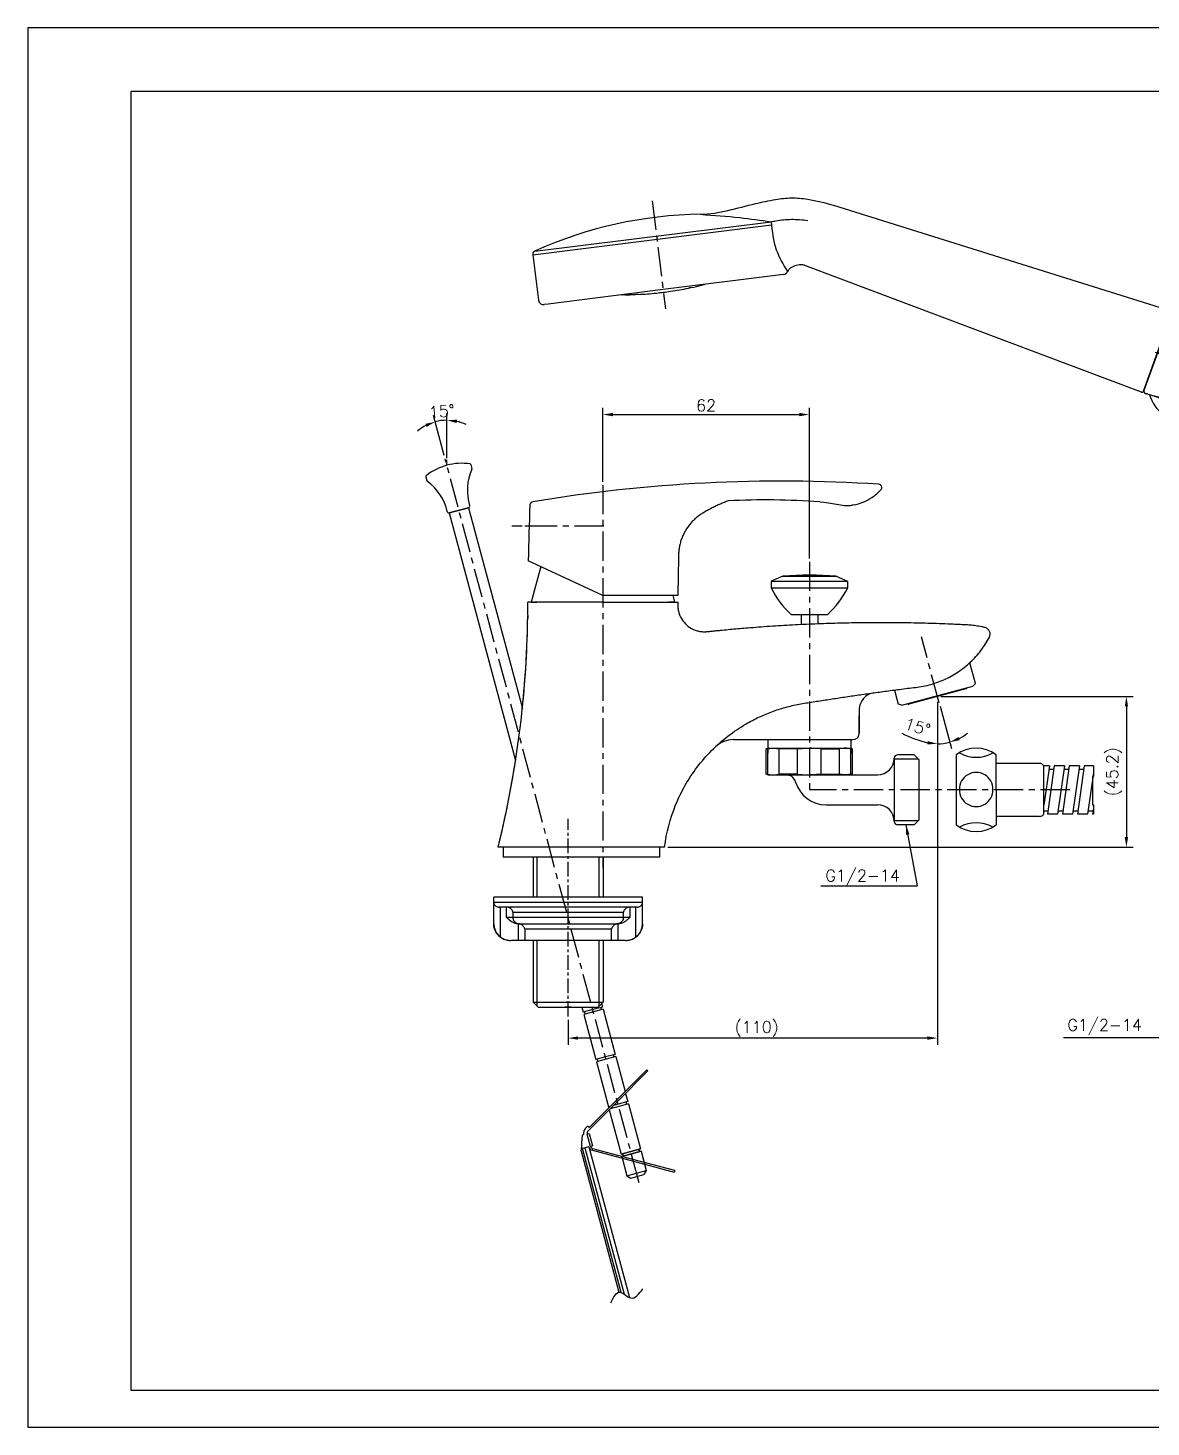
# Model space of a CAD drawing. Extents: x 7586 to 8180, y -5808 to -5388.
# Drawn here: x 7586.5 to 7923.6, y -5808.1 to -5388.1 of the extents above; entities that cross this region are included whole.
import ezdxf
from ezdxf.enums import TextEntityAlignment as Align

# ---------------------------------------------------------------- set-up
doc = ezdxf.new("R2010")
doc.units = 0
doc.header["$LTSCALE"] = 7
doc.header["$MEASUREMENT"] = 0
doc.linetypes.add('CENTER', pattern=[2, 1.25, -0.25, 0.25, -0.25])
doc.layers.get('0').update_dxf_attribs({"color": 2, "linetype": 'CONTINUOUS'})
for name, color, linetype in [('08_ALL_FEATURES', 7, 'CONTINUOUS'), ('CENTER', 1, 'CENTER'), ('CL', 1, 'CENTER'), ('D', 2, 'CONTINUOUS'), ('DIM', 2, 'CONTINUOUS'), ('DWG', 7, 'CONTINUOUS'), ('HT', 3, 'CONTINUOUS'), ('Make2D 표시선', 7, 'CONTINUOUS')]:
    doc.layers.add(name, color=color, linetype=linetype)
doc.styles.add('GHS', font='ROMANS.shx', dxfattribs={"bigfont": 'GHS.shx'})
doc.dimstyles.new('STANDARD$7', dxfattribs={"dimtxt": 3.5, "dimasz": 3, "dimexe": 1, "dimexo": 1, "dimgap": 1, "dimtad": 1, "dimdec": 4, "dimzin": 0, "dimdsep": 46, "dimtxsty": 'GHS', "dimcen": 1, "dimclrd": 256, "dimclre": 256, "dimclrt": 2, "dimadec": 4, "dimazin": 0, "dimtfac": 1, "dimtdec": 4, "dimtmove": 2, "dimatfit": 2, "dimfxl": 0, "dimtolj": 1, "dimtzin": 0, "dimlwd": -1, "dimlwe": -1, "dimarcsym": 0})

# ---------------------------------------------------------------- blocks, each defined once
blk = doc.blocks.new('S')
at = {"layer": 'DWG', "color": 2}
for p, q in [((5596.35, 3276.4), (5600.01, 3276.61)), ((5596.35, 3275.51), (5596.35, 3276.4)), ((5600.54, 3276.11), (5600.54, 3275.6)), ((5568.04, 3273.82), (5567.54, 3273.82)), ((5567.54, 3264.82), (5567.54, 3273.82)), ((5568.04, 3273.82), (5568.04, 3269.32)), ((5568.04, 3273.82), (5570.94, 3270.92)), ((5583.79, 3272.32), (5575.79, 3272.32)), ((5575.79, 3272.32), (5575.79, 3269.32)), ((5583.79, 3273.12), (5587.98, 3273.36)), ((5583.79, 3272.32), (5583.79, 3273.12)), ((5583.79, 3266.32), (5583.79, 3272.32)), ((5587.98, 3274.17), (5592.17, 3274.41)), ((5587.98, 3273.36), (5587.98, 3274.17)), ((5599.43, 3274.15), (5587.98, 3271.06)), ((5587.98, 3273.36), (5587.98, 3269.32)), ((5592.17, 3275.28), (5596.35, 3275.51)), ((5592.17, 3274.41), (5592.17, 3275.28)), ((5592.17, 3274.41), (5592.17, 3272.19)), ((5596.35, 3275.51), (5596.35, 3273.32)), ((5568.04, 3264.82), (5568.04, 3269.32)), ((5568.04, 3264.82), (5570.94, 3267.72)), ((5570.94, 3270.92), (5575.79, 3270.92)), ((5570.94, 3270.92), (5570.94, 3267.72)), ((5570.94, 3267.72), (5575.79, 3267.72)), ((5575.79, 3266.32), (5575.79, 3269.32)), ((5587.82, 3267.72), (5589.37, 3271.57)), ((5587.98, 3270.92), (5606.46, 3270.92)), ((5587.98, 3265.28), (5587.98, 3269.32)), ((5587.98, 3267.72), (5606.46, 3267.72)), ((5589.37, 3267.07), (5591.18, 3271.57)), ((5591.18, 3267.07), (5592.99, 3271.57)), ((5592.99, 3267.07), (5594.8, 3271.57)), ((5594.8, 3267.07), (5596.61, 3271.57)), ((5596.61, 3267.07), (5598.42, 3271.57)), ((5598.42, 3267.07), (5600.23, 3271.57)), ((5600.23, 3267.07), (5602.04, 3271.57)), ((5602.04, 3267.07), (5603.85, 3271.57)), ((5603.85, 3267.07), (5605.66, 3271.57)), ((5605.66, 3267.07), (5607.47, 3271.57)), ((5610.33, 3269.33), (5606.46, 3270.92)), ((5610.33, 3269.33), (5606.47, 3267.72)), ((5567.54, 3264.82), (5568.04, 3264.82)), ((5583.79, 3266.32), (5575.79, 3266.32)), ((5583.79, 3266.32), (5583.79, 3265.52)), ((5583.79, 3265.52), (5587.98, 3265.28)), ((5599.43, 3264.49), (5587.98, 3267.59)), ((5587.98, 3265.28), (5587.98, 3264.47)), ((5587.98, 3264.47), (5592.17, 3264.23)), ((5592.17, 3264.23), (5592.17, 3266.45)), ((5592.17, 3264.23), (5592.17, 3263.37)), ((5596.35, 3263.13), (5596.35, 3265.32)), ((5592.17, 3263.37), (5596.35, 3263.13)), ((5596.35, 3263.13), (5596.35, 3262.24)), ((5596.35, 3262.24), (5600.01, 3262.03)), ((5600.54, 3263.04), (5600.54, 3262.53))]:
    blk.add_line(p, q, dxfattribs=at)
for centre, radius, start, end in [((5600.04, 3276.11), 0.5, 0.0005, 93.2254), ((5599.04, 3275.6), 1.5, 285.1209, 0.0005), ((5599.04, 3263.04), 1.5, 0.0005, 74.8801), ((5600.04, 3262.53), 0.5, 266.7756, 0.0005)]:
    blk.add_arc(centre, radius, start, end, dxfattribs=at)
blk = doc.blocks.new('RRJRTJR')
at = {"layer": 'HT'}
h = blk.add_hatch(dxfattribs=at)
h.set_pattern_fill('ANSI31', color=256, scale=10, angle=48.3666)
h.set_pattern_definition([(93.3666, (-23234.0394, 6594.5983), (-1.247842788, -0.073405562), [])])
h.paths.add_polyline_path([(30476.69, -10913.4), (30455.02, -10894.13), (30459.01, -10889.65), (30457.51, -10888.32), (30452.2, -10894.3), (30476.86, -10916.22), (30482.18, -10910.24), (30480.68, -10908.92)])
h.paths.add_polyline_path([(30448.29, -10888.15), (30445.68, -10885.83), (30449.66, -10881.34), (30448.17, -10880.02), (30442.85, -10885.99), (30448.46, -10890.98), (30453.77, -10885), (30452.28, -10883.67)])
edge = h.paths.add_edge_path()
edge.add_arc((30452.51, -10879.78), 55, 301.6255, 315.1778)
edge.add_line((30491.52, -10918.55), (30490.02, -10917.22))
edge.add_line((30490.02, -10917.22), (30486.04, -10921.7))
edge.add_line((30486.04, -10921.7), (30483.42, -10919.38))
edge.add_line((30483.42, -10919.38), (30487.41, -10914.89))
edge.add_line((30487.41, -10914.89), (30485.91, -10913.57))
edge.add_line((30485.91, -10913.57), (30480.6, -10919.54))
edge.add_line((30480.6, -10919.54), (30484.74, -10923.23))
edge.add_arc((30453.22, -10886.37), 48.5, 304.8222, 310.5369, ccw=False)
edge.add_line((30480.92, -10926.19), (30481.35, -10926.61))
at = {"color": 7, "linetype": 'Continuous'}
for p, q in [((30245.03, -10845.99), (30244.34, -10859.74)), ((30336.48, -10847.07), (30430.7, -10895.82)), ((30247.01, -10861.38), (30245.77, -10861.32)), ((30281.72, -10863.12), (30247.01, -10861.38)), ((30269.32, -10862.51), (30269.26, -10862.49)), ((30273.3, -10863.13), (30270.13, -10862.65)), ((30316.44, -10864.86), (30281.72, -10863.12)), ((30318.08, -10864.94), (30316.44, -10864.86)), ((30417.78, -10918.35), (30324.88, -10863.35)), ((30418.47, -10918.17), (30430.9, -10896.51))]:
    blk.add_line(p, q, dxfattribs=at)
for centre, radius, start, end in [((30276.63, -10964.66), 123.5, 80.6209, 104.4657), ((30246.03, -10846.04), 1, 104.4651, 177.13), ((30245.84, -10859.82), 1.5, 177.13, 267.13), ((30286.64, -10765.03), 99, 259.8823, 259.9251), ((30286.64, -10765.03), 99, 260.4011, 262.2558), ((30286.64, -10765.03), 99, 262.7272, 265.9017), ((30286.64, -10765.03), 99, 265.9017, 268.3583), ((30286.64, -10765.03), 99, 268.3583, 271.5328), ((30286.64, -10765.03), 99, 272.0042, 273.8589), ((30286.64, -10765.03), 99, 274.3349, 274.3777), ((30318.16, -10863.44), 1.5, 267.1332, 327.2876), ((30430.47, -10896.26), 0.5, 330.13, 62.6432), ((30418.03, -10917.92), 0.5, 239.3756, 330.13)]:
    blk.add_arc(centre, radius, start, end, dxfattribs=at)
for points, start_tangent, end_tangent in [([(30296.76, -10842.81), (30305, -10843.06), (30313.49, -10842.51), (30319.64, -10842.33)], (0.986632, -0.162966), (0.99997, 0.007729)), ([(30319.64, -10842.33), (30322.03, -10842.41), (30324.41, -10842.69), (30326.79, -10843.19), (30329.16, -10843.92)], (0.99997, 0.007729), (0.940082, -0.340949)), ([(30329.16, -10843.92), (30336.48, -10847.07)], (0.939556, -0.342396), (0.888162, -0.45953)), ([(30270.13, -10862.65), (30270.11, -10862.64), (30270.04, -10862.63), (30269.93, -10862.61), (30269.8, -10862.59), (30269.66, -10862.57), (30269.53, -10862.54), (30269.42, -10862.52), (30269.35, -10862.51), (30269.32, -10862.51)], (-0.985304, 0.170811), (-0.985293, 0.170876)), ([(30274.11, -10863.24), (30274.08, -10863.23), (30274.02, -10863.22), (30273.91, -10863.21), (30273.78, -10863.19), (30273.64, -10863.18), (30273.51, -10863.16), (30273.4, -10863.14), (30273.32, -10863.13), (30273.3, -10863.13)], (-0.991428, 0.130656), (-0.991423, 0.130691)), ([(30290.1, -10863.97), (30290.08, -10863.97), (30290, -10863.98), (30289.89, -10863.98), (30289.76, -10863.98), (30289.62, -10863.99), (30289.49, -10863.99), (30289.38, -10864), (30289.31, -10864), (30289.29, -10864)], (-0.999523, -0.030879), (-0.999524, -0.030844)), ([(30294.12, -10863.75), (30294.09, -10863.75), (30294, -10863.76), (30293.87, -10863.77), (30293.71, -10863.78), (30293.55, -10863.79), (30293.42, -10863.8), (30293.33, -10863.81), (30293.3, -10863.81)], (-0.997442, -0.071476), (-0.997447, -0.07141)), ([(30324.88, -10863.35), (30324.71, -10863.26), (30324.54, -10863.19), (30324.15, -10863.05), (30323.28, -10862.91), (30321.43, -10863.06), (30320.57, -10863.34), (30319.87, -10863.76), (30319.42, -10864.25)], (-0.860525, 0.509408), (-0.540445, -0.841379))]:
    blk.add_spline(points, degree=3, dxfattribs=dict(at, start_tangent=start_tangent, end_tangent=end_tangent))
blk.add_open_spline([(30317.18, -10848.67), (30317.64, -10848.67), (30318.11, -10848.66), (30318.58, -10848.66)], degree=3, dxfattribs=at)
at = {"layer": 'CL', "color": 1}
for p, q in [((30283.07, -10836.32), (30281.43, -10868.9)), ((30477.38, -10862.2), (30446.39, -10897.07)), ((30505.79, -10887.44), (30474.14, -10923.05)), ((30432.65, -10895.04), (30478.23, -10933.5)), ((30423.92, -10907.3), (30473.08, -10934.55)), ((30477.25, -10937.69), (30424.68, -10907.34))]:
    blk.add_line(p, q, dxfattribs=at)
at = {"layer": 'D'}
blk.add_lwpolyline([(30474.18, -10927.32), (30474.17, -10927.78), (30473.8, -10927.77), (30473.79, -10927.95), (30473.61, -10927.95), (30473.6, -10928.5), (30473.04, -10928.49), (30473.03, -10928.86), (30472.66, -10928.85), (30472.66, -10929.04), (30472.29, -10929.03), (30472.28, -10929.4), (30472.09, -10929.39), (30472.08, -10929.95), (30471.9, -10929.94), (30471.88, -10930.5), (30471.7, -10930.49), (30471.61, -10934.19), (30471.05, -10934.17), (30471.04, -10934.73), (30470.48, -10934.71), (30470.48, -10935.08), (30470.11, -10935.07), (30470.09, -10935.81), (30469.72, -10935.8), (30469.71, -10935.99), (30469.53, -10935.98), (30469.52, -10936.35), (30469.15, -10936.34), (30469.15, -10936.53), (30468.78, -10936.52), (30468.76, -10937.07), (30468.21, -10937.06), (30468.2, -10937.24), (30467.83, -10937.23), (30467.82, -10937.6), (30467.09, -10937.59), (30467.08, -10937.96), (30466.52, -10937.94), (30466.52, -10938.13), (30466.33, -10938.12), (30466.33, -10938.31), (30466.14, -10938.3), (30466.13, -10938.67), (30465.95, -10938.67), (30465.94, -10939.22), (30465.77, -10939.22)], dxfattribs=at)
for p in [(30431.79, -10896.51), (30418.91, -10918.93), (30419.38, -10919.12)]:
    blk.add_point(p, dxfattribs=at)
at = {"layer": 'DWG'}
for p, q in [((30245.03, -10845.99), (30317.11, -10849.61)), ((30245.78, -10845.08), (30317.18, -10848.66)), ((30437.18, -10892.38), (30448.17, -10880.02)), ((30445.68, -10885.83), (30449.66, -10881.34)), ((30448.17, -10880.02), (30491.52, -10918.55)), ((30442.85, -10885.99), (30484.74, -10923.23)), ((30445.68, -10885.83), (30448.29, -10888.15)), ((30448.29, -10888.15), (30452.28, -10883.67)), ((30448.46, -10890.98), (30453.77, -10885)), ((30441.62, -10887.39), (30446.04, -10891.76)), ((30452.2, -10894.3), (30457.51, -10888.32)), ((30455.02, -10894.13), (30459.01, -10889.65)), ((30455.02, -10894.13), (30476.69, -10913.4)), ((30424.68, -10907.34), (30430.78, -10896.73)), ((30431.79, -10896.51), (30450.2, -10909.46)), ((30451.74, -10897.38), (30481.35, -10926.61)), ((30424.68, -10907.34), (30418.59, -10917.95)), ((30476.69, -10913.4), (30480.68, -10908.92)), ((30476.86, -10916.22), (30482.18, -10910.24)), ((30441.94, -10927.49), (30450.78, -10912.1)), ((30460.94, -10919), (30450.26, -10912.93)), ((30480.6, -10919.54), (30485.91, -10913.57)), ((30483.42, -10919.38), (30487.41, -10914.89)), ((30418.91, -10918.93), (30439.37, -10928.31)), ((30420.04, -10919.44), (30447.26, -10934.53)), ((30486.04, -10921.7), (30483.42, -10919.38)), ((30486.04, -10921.7), (30490.02, -10917.22)), ((30454.58, -10932.86), (30461.75, -10920.26)), ((30455.45, -10933.36), (30464.39, -10921.76)), ((30456.74, -10934.09), (30465.67, -10922.49)), ((30459.37, -10935.58), (30468.31, -10923.98)), ((30461.75, -10920.26), (30464.39, -10921.76)), ((30465.09, -10923.3), (30463.77, -10922.56)), ((30465.67, -10922.49), (30468.31, -10923.98)), ((30423.37, -10926.21), (30423.43, -10926.26)), ((30453.09, -10932.82), (30442.41, -10926.75)), ((30460.69, -10936.33), (30469.62, -10924.73)), ((30463.32, -10937.83), (30472.26, -10926.23)), ((30464.61, -10938.56), (30473.55, -10926.96)), ((30469.01, -10925.53), (30467.69, -10924.78)), ((30469.62, -10924.73), (30472.26, -10926.23)), ((30472.96, -10927.78), (30471.64, -10927.03)), ((30473.55, -10926.96), (30474.18, -10927.32)), ((30457.38, -10933.3), (30456.07, -10932.56)), ((30454.58, -10932.86), (30455.45, -10933.36)), ((30456.74, -10934.09), (30459.37, -10935.58)), ((30461.31, -10935.53), (30459.99, -10934.78)), ((30460.69, -10936.33), (30463.32, -10937.83)), ((30465.26, -10937.78), (30463.94, -10937.03))]:
    blk.add_line(p, q, dxfattribs=at)
for centre, radius, start, end in [((30549.29, -10992.04), 150, 138.3666, 141.0462), ((30431.38, -10897.08), 0.7, 54.8736, 150.13), ((30449.05, -10911.1), 2, 330.13, 54.8736), ((30419.2, -10918.3), 0.7, 150.13, 245.3864), ((30430.01, -10918.73), 10, 184.0321, 228.3666), ((30460.24, -10920.32), 1.5, 2.6019, 62.1343), ((30452.51, -10879.78), 55, 290.6164, 315.1778), ((30453.22, -10886.37), 48.5, 304.8222, 310.5369), ((30430.07, -10918.79), 10, 228.3666, 240.1015), ((30452.51, -10879.78), 55, 240.1015, 275.8073), ((30440.21, -10926.49), 2, 245.3864, 330.13), ((30453.87, -10931.54), 1.5, 238.6695, 298.2019)]:
    blk.add_arc(centre, radius, start, end, dxfattribs=at)
for points in [[(30296.76, -10842.81), (30308.13, -10845.81), (30317.18, -10848.66)], [(30317.18, -10848.66), (30317.25, -10857.2), (30319.42, -10864.25)]]:
    blk.add_spline(points, degree=3, dxfattribs=at)
at = {"layer": 'DWG', "start_tangent": (0.99997, 0.007729), "end_tangent": (0.940082, -0.340949)}
blk.add_spline([(30318.58, -10848.66), (30320.97, -10848.74), (30323.34, -10849.02), (30325.72, -10849.52), (30328.09, -10850.25)], degree=3, dxfattribs=at)
at = {"layer": 'D', "rotation": 48.36657741963668}
for p in [(29192.73, -17228.43), (29221.13, -17253.68)]:
    blk.add_blockref('S', p, dxfattribs=at)
blk = doc.blocks.new('BORDER')
for p, q in [((1, 1), (0, 1)), ((0, 1), (0, 0)), ((0, 0), (1, 0))]:
    blk.add_line(p, q)

msp = doc.modelspace()

# ---------------------------------------------------------------- linework, layer by layer
at = {"color": 4}
for p, q in [((7617.5, -5407.09), (8166.5, -5407.09)), ((7617.5, -5797.09), (7617.5, -5407.09)), ((8166.5, -5797.09), (7617.5, -5797.09))]:
    msp.add_line(p, q, dxfattribs=at)
at = {"color": 7, "linetype": 'Continuous'}
for p, q in [((7759.06, -5560.49), (7738.56, -5560.49)), ((7780.58, -5560.49), (7778.87, -5560.49)), ((7779.36, -5560.49), (7780.58, -5560.49))]:
    msp.add_line(p, q, dxfattribs=at)
at = {"color": 0}
msp.add_line((7766.28, -5732.64), (7772.08, -5731.08), dxfattribs=at)
at = {"color": 7, "linetype": 'Continuous'}
msp.add_open_spline([(7796.68, -5530.03), (7796.48, -5530.11), (7795.86, -5530.35), (7794.85, -5530.76), (7793.65, -5531.28), (7792.47, -5531.85), (7791.31, -5532.44), (7790.18, -5533.07), (7789.05, -5533.72), (7787.96, -5534.43), (7786.94, -5535.25), (7785.99, -5536.14), (7785.13, -5537.11), (7784.35, -5538.16), (7783.67, -5539.27), (7783.08, -5540.43), (7782.6, -5541.64), (7782.22, -5542.9), (7781.96, -5544.17), (7781.8, -5545.47), (7781.78, -5546.58), (7781.76, -5547.25), (7781.76, -5547.49)], degree=3, knots=[7.986024, 7.986024, 7.986024, 7.986024, 8.655534, 9.956126, 11.2648, 12.569668, 13.878152, 15.175591, 16.468411, 17.783882, 19.075363, 20.375233, 21.683693, 22.982432, 24.286622, 25.581845, 26.885233, 28.193881, 29.503297, 30.792528, 32.100557, 32.821524, 32.821524, 32.821524, 32.821524], dxfattribs=at)
msp.add_spline([(7781.76, -5547.49), (7781.75, -5548.07), (7781.73, -5549.37), (7781.7, -5550.67), (7781.68, -5551.97), (7781.66, -5553.28), (7781.64, -5554.58), (7781.61, -5555.88), (7781.59, -5557.18), (7781.57, -5558.49)], degree=3, dxfattribs=at)
at = {"layer": '08_ALL_FEATURES', "color": 7, "linetype": 'Continuous'}
for p, q in [((7738.15, -5560.49), (7736.55, -5560.49)), ((7736.52, -5564.94), (7736.51, -5565.31)), ((7736.52, -5564.72), (7736.52, -5564.7)), ((7736.52, -5564.72), (7736.52, -5564.73)), ((7736.52, -5564.73), (7736.52, -5564.89)), ((7736.52, -5564.89), (7736.52, -5564.94)), ((7736.53, -5564.38), (7736.53, -5564.35)), ((7736.52, -5565.22), (7736.51, -5565.31)), ((7798.25, -5601.73), (7834.04, -5601.73)), ((7777.6, -5633.99), (7727.64, -5633.99)), ((7776.1, -5636.99), (7759.13, -5636.99))]:
    msp.add_line(p, q, dxfattribs=at)
for centre, radius, start, end in [((7011.85, -5560.49), 724.71, 359.75917, 359.99999), ((7428.96, -5560.49), 307.59, 352.5444, 359.2094), ((7428.96, -5560.49), 307.59, 354.0545, 359.2094), ((7755.55, -5564.95), 19.03, 178.2882, 178.8953), ((7755.85, -5564.96), 19.33, 178.897, 179.2403), ((7706.54, -5563.41), 30, 358.2047, 359.7591), ((7867.18, -5591.38), 24.22, 73.9748, 76.8405), ((7873.32, -5570.02), 2, 332.448, 73.9777), ((7428.96, -5560.49), 307.59, 346.1753, 352.5444), ((7798.25, -5609.53), 7.8, 90, 133.3355), ((7428.96, -5560.49), 307.59, 346.1753, 351.1231)]:
    msp.add_arc(centre, radius, start, end, dxfattribs=at)
for points, knots in [([(7781.55, -5560.49), (7781.55, -5560.88), (7781.54, -5561.47), (7781.59, -5562.25), (7781.72, -5563.03), (7781.97, -5563.98), (7782.59, -5565.42), (7783.75, -5567.02), (7785.34, -5568.22), (7786.76, -5568.87), (7787.9, -5569.2), (7788.87, -5569.33), (7789.66, -5569.35), (7790.24, -5569.32), (7790.83, -5569.25), (7791.61, -5569.17), (7792.58, -5569.07), (7793.75, -5568.95), (7795.31, -5568.8), (7797.26, -5568.61), (7799.6, -5568.4), (7802.15, -5568.18), (7805.07, -5567.95), (7808.33, -5567.71), (7812.86, -5567.41), (7818.5, -5567.1), (7825.28, -5566.81), (7832.06, -5566.62), (7838.84, -5566.52), (7845.63, -5566.52), (7852.41, -5566.6), (7858.06, -5566.76), (7862.01, -5566.9), (7864.27, -5567), (7865.96, -5567.08), (7867.66, -5567.16), (7869.35, -5567.25), (7871.04, -5567.44), (7872.15, -5567.66), (7872.7, -5567.79)], [0, 0, 0, 0, 0.012165, 0.018216, 0.024304, 0.036466, 0.048583, 0.072824, 0.097066, 0.109201, 0.121369, 0.133509, 0.139606, 0.145671, 0.151749, 0.157818, 0.169992, 0.182124, 0.194317, 0.218633, 0.242928, 0.267279, 0.297908, 0.333817, 0.368679, 0.438871, 0.509024, 0.57907, 0.649303, 0.719428, 0.789558, 0.859786, 0.894792, 0.912275, 0.929807, 0.94736, 0.964902, 0.98244, 1, 1, 1, 1]), ([(7777.6, -5633.99), (7778.15, -5629.66), (7780.38, -5621.11), (7785.86, -5611.53), (7791.6, -5604.92), (7796.53, -5600.56), (7801.37, -5597.3), (7805.84, -5594.95), (7809.77, -5593.3), (7813.14, -5592.21), (7815.88, -5591.51), (7817.96, -5591.07), (7820.05, -5590.73), (7822.15, -5590.39), (7824.25, -5590.06), (7827.04, -5589.62), (7830.54, -5589.09), (7834.74, -5588.47), (7838.94, -5587.87), (7843.22, -5587.28), (7846.87, -5586.79), (7849.92, -5586.4), (7852.28, -5586.1), (7854.65, -5585.82), (7856.98, -5585.32), (7859.26, -5584.64), (7862.22, -5583.48), (7865.71, -5581.56), (7869.46, -5578.59), (7872.65, -5575.04), (7874.36, -5572.35), (7875.09, -5570.94)], [0, 0, 0, 0, 0.103751, 0.207456, 0.259405, 0.311403, 0.363659, 0.397732, 0.431382, 0.465013, 0.481805, 0.498655, 0.515517, 0.532343, 0.549166, 0.565993, 0.599641, 0.633292, 0.666988, 0.700619, 0.735872, 0.754809, 0.773651, 0.792544, 0.811414, 0.830297, 0.849165, 0.886874, 0.924574, 0.962285, 1, 1, 1, 1])]:
    msp.add_open_spline(points, degree=3, knots=knots, dxfattribs=at)
at = {"layer": 'CENTER', "color": 0}
for p, q in [((7729.15, -5633.99), (7729.15, -5636.99)), ((7776.1, -5633.99), (7776.1, -5636.99))]:
    msp.add_line(p, q, dxfattribs=at)
at = {"layer": 'CL'}
for p, q in [((7769.95, -5734.76), (7711.72, -5517.43)), ((7759.06, -5525.29), (7759.06, -5640.09)), ((7759.32, -5537.69), (7733.32, -5537.69)), ((7821.05, -5548.31), (7821.05, -5616.81)), ((7860.02, -5590.68), (7854.7, -5570.84)), ((7899.2, -5616.81), (7821.05, -5616.81))]:
    msp.add_line(p, q, dxfattribs=at)
at = {"layer": 'CL', "ltscale": 0.5}
for p, q in [((7741.75, -5537.69), (7731.71, -5537.69)), ((7748.65, -5684.81), (7748.65, -5625.49))]:
    msp.add_line(p, q, dxfattribs=at)
at = {"layer": 'D'}
for p, q in [((7711.46, -5516.46), (7708.22, -5504.38)), ((7712.24, -5517.21), (7712.24, -5503.85)), ((7712.24, -5519.36), (7712.24, -5517.76))]:
    msp.add_line(p, q, dxfattribs=at)
at = {"layer": 'D', "ltscale": 0.7}
for p, q in [((7846.55, -5607.54), (7853.78, -5607.54)), ((7846.55, -5626.04), (7853.78, -5626.04))]:
    msp.add_line(p, q, dxfattribs=at)
at = {"layer": 'D'}
msp.add_lwpolyline([(7906.31, -5609.56), (7906.31, -5612.84), (7906.09, -5612.84), (7906.09, -5621.32), (7906.31, -5621.32), (7906.31, -5624.06)], dxfattribs=at)
for start, end in [(90, 105), (64.5015, 77.2508), (117.7492, 130.4985)]:
    msp.add_arc((7712.24, -5519.36), 13.51, start, end, dxfattribs=at)
for points in [[(7715.16, -5506.68), (7715.27, -5505.68), (7712.24, -5505.85)], [(7705.76, -5506.94), (7706.13, -5507.87), (7708.74, -5506.31)]]:
    msp.add_solid(points, dxfattribs=at)
at = {"layer": 'DIM'}
for p, q in [((7759.06, -5524.29), (7759.06, -5502.14)), ((7762.06, -5504.14), (7818.05, -5504.14)), ((7821.05, -5547.31), (7821.05, -5502.14)), ((7809.55, -5554.19), (7832.55, -5554.19)), ((7809.55, -5556.19), (7832.55, -5556.19)), ((7813.05, -5552.69), (7829.05, -5552.69)), ((7860.5, -5588.75), (7918.23, -5588.75)), ((7860.28, -5591.64), (7863.7, -5604.43)), ((7916.23, -5591.75), (7916.23, -5630.99)), ((7778.6, -5633.99), (7918.23, -5633.99)), ((7824.46, -5645.58), (7853.44, -5645.58)), ((7748.65, -5685.81), (7748.65, -5693.32)), ((7897.31, -5691.15), (7927.5, -5691.15))]:
    msp.add_line(p, q, dxfattribs=at)
for centre, radius, start, end in [((7865.58, -5566.26), 37.52, 243.4866, 256.0277), ((7859.5, -5588.74), 14.24, 270, 285), ((7859.5, -5588.74), 14.24, 297.0955, 309.191)]:
    msp.add_arc(centre, radius, start, end, dxfattribs=at)
msp.add_spline([(7761.46, -5770.78), (7764.19, -5767.59), (7767.35, -5769.35), (7771.1, -5766.61)], degree=3, dxfattribs=at)
for points in [[(7762.06, -5503.64), (7762.06, -5504.64), (7759.06, -5504.14)], [(7818.05, -5503.64), (7818.05, -5504.64), (7821.05, -5504.14)], [(7915.73, -5591.75), (7916.73, -5591.75), (7916.23, -5588.75)], [(7856.57, -5602.17), (7856.47, -5603.16), (7859.5, -5602.98)], [(7866.17, -5601.89), (7865.81, -5600.95), (7863.19, -5602.5)], [(7915.73, -5630.99), (7916.73, -5630.99), (7916.23, -5633.99)]]:
    msp.add_solid(points, dxfattribs=at)
at = {"layer": 'DWG'}
for p, q in [((7705.91, -5522.81), (7706.22, -5523.96)), ((7719.44, -5519.18), (7719.75, -5520.34)), ((7712.96, -5533.66), (7732.87, -5607.96)), ((7718.75, -5532.1), (7734.9, -5592.35)), ((7740.43, -5549.8), (7737.56, -5560.49)), ((7813.05, -5552.69), (7809.55, -5554.19)), ((7809.55, -5554.19), (7809.55, -5556.19)), ((7829.05, -5552.69), (7832.55, -5554.19)), ((7832.55, -5554.19), (7832.55, -5556.19)), ((7737.56, -5560.49), (7739.24, -5560.49)), ((7780.03, -5558.49), (7780.56, -5560.49)), ((7781.55, -5560.49), (7781.55, -5561.34)), ((7815.55, -5564.19), (7821.05, -5564.19)), ((7818.55, -5564.19), (7818.55, -5567.11)), ((7821.05, -5564.19), (7826.55, -5564.19)), ((7823.55, -5564.19), (7823.55, -5566.89)), ((7870.89, -5584.89), (7869.22, -5578.64)), ((7848.82, -5591.4), (7870.08, -5585.71)), ((7870.08, -5585.71), (7870.89, -5584.89)), ((7846.57, -5586.84), (7847.71, -5591.1)), ((7868.05, -5586.46), (7850.95, -5591.04)), ((7836.05, -5592.63), (7836.05, -5599.79)), ((7848.82, -5591.4), (7847.71, -5591.1)), ((7836.05, -5599.73), (7836.05, -5594.62)), ((7808.6, -5601.73), (7808.6, -5604.29)), ((7833.5, -5601.73), (7833.5, -5604.29)), ((7808.05, -5604.44), (7808.6, -5604.29)), ((7808.05, -5612.14), (7808.05, -5604.44)), ((7808.44, -5604.44), (7808.05, -5604.44)), ((7808.6, -5604.29), (7833.5, -5604.29)), ((7808.6, -5612.16), (7808.6, -5604.42)), ((7808.6, -5604.42), (7808.6, -5605.79)), ((7812.01, -5612.14), (7812.01, -5604.44)), ((7817.48, -5604.44), (7812.01, -5604.44)), ((7817.48, -5612.14), (7817.48, -5604.44)), ((7824.62, -5612.14), (7824.62, -5604.44)), ((7824.62, -5604.44), (7830.09, -5604.44)), ((7830.09, -5612.14), (7830.09, -5604.44)), ((7834.05, -5604.44), (7833.5, -5604.29)), ((7833.5, -5612.16), (7833.5, -5604.42)), ((7833.5, -5604.42), (7833.5, -5605.79)), ((7833.66, -5604.44), (7834.05, -5604.44)), ((7834.05, -5612.14), (7834.05, -5604.44)), ((7852.55, -5606.31), (7847.55, -5606.31)), ((7854.05, -5607.81), (7852.55, -5606.31)), ((7865.12, -5606.31), (7865.12, -5627.31)), ((7877.12, -5616.86), (7877.12, -5606.31)), ((7846.55, -5607.54), (7846.55, -5626.04)), ((7854.05, -5625.77), (7854.05, -5607.81)), ((7890.11, -5608.86), (7877.12, -5608.86)), ((7893.09, -5609.56), (7891.42, -5621.44)), ((7891.42, -5623.06), (7891.42, -5609.56)), ((7893.09, -5609.56), (7891.42, -5609.56)), ((7894.57, -5609.56), (7892.53, -5624.06)), ((7892.95, -5610.56), (7894.43, -5610.56)), ((7897.6, -5609.56), (7894.57, -5609.56)), ((7897.6, -5609.56), (7895.56, -5624.06)), ((7899.08, -5609.56), (7897.04, -5624.06)), ((7897.46, -5610.56), (7898.94, -5610.56)), ((7902.11, -5609.56), (7899.08, -5609.56)), ((7902.11, -5609.56), (7900.07, -5624.06)), ((7903.59, -5609.56), (7901.55, -5624.06)), ((7901.93, -5610.56), (7903.45, -5610.56)), ((7906.31, -5609.56), (7903.59, -5609.56)), ((7808.6, -5612.29), (7808.05, -5612.14)), ((7808.44, -5612.14), (7808.05, -5612.14)), ((7808.6, -5612.29), (7833.5, -5612.29)), ((7817.48, -5612.14), (7812.01, -5612.14)), ((7824.62, -5612.14), (7830.09, -5612.14)), ((7832.85, -5612.29), (7841.55, -5612.29)), ((7833.5, -5612.29), (7834.05, -5612.14)), ((7833.5, -5612.29), (7834.05, -5612.14)), ((7833.66, -5612.14), (7834.05, -5612.14)), ((7906.31, -5611.74), (7904.58, -5624.06)), ((7877.12, -5616.86), (7877.12, -5627.31)), ((7826.05, -5621.29), (7841.55, -5621.29)), ((7891.42, -5624.06), (7891.42, -5623.06)), ((7891.42, -5623.06), (7892.67, -5623.06)), ((7895.7, -5623.06), (7897.18, -5623.06)), ((7900.18, -5623.06), (7901.69, -5623.06)), ((7904.69, -5623.06), (7906.2, -5623.06)), ((7906.31, -5622.28), (7906.06, -5624.06)), ((7852.55, -5627.27), (7847.55, -5627.27)), ((7854.05, -5625.77), (7852.55, -5627.27)), ((7890.11, -5624.76), (7877.12, -5624.76)), ((7895.56, -5624.06), (7892.53, -5624.06)), ((7900.07, -5624.06), (7897.04, -5624.06)), ((7904.58, -5624.06), (7901.55, -5624.06)), ((7906.31, -5624.06), (7906.06, -5624.06)), ((7759.13, -5636.99), (7729.15, -5636.99)), ((7738.17, -5636.99), (7738.17, -5649)), ((7759.13, -5636.99), (7759.13, -5649)), ((7748.65, -5649), (7726.3, -5649)), ((7726.3, -5657), (7726.3, -5649)), ((7726.3, -5650.5), (7748.65, -5650.5)), ((7748.65, -5652), (7727.89, -5652)), ((7728.3, -5660.93), (7728.3, -5652)), ((7730.07, -5652), (7730.07, -5655)), ((7771, -5649), (7748.65, -5649)), ((7748.65, -5650.5), (7771, -5650.5)), ((7769.41, -5652), (7748.65, -5652)), ((7767.22, -5655), (7767.22, -5652)), ((7769, -5660.93), (7769, -5652)), ((7771, -5657), (7771, -5649)), ((7730.07, -5655), (7748.65, -5655)), ((7732.03, -5653.5), (7748.65, -5653.5)), ((7732.03, -5653.5), (7732.03, -5655)), ((7733.54, -5657), (7748.65, -5657)), ((7733.67, -5657), (7733.67, -5662)), ((7748.65, -5653.5), (7765.27, -5653.5)), ((7748.65, -5655), (7767.22, -5655)), ((7748.65, -5657), (7763.76, -5657)), ((7763.62, -5662), (7763.62, -5657)), ((7765.27, -5655), (7765.27, -5653.5)), ((7735.6, -5658.5), (7748.65, -5658.5)), ((7735.6, -5658.5), (7735.6, -5662)), ((7748.65, -5658.5), (7761.69, -5658.5)), ((7761.69, -5662), (7761.69, -5658.5)), ((7748.65, -5662), (7731.41, -5662)), ((7738.17, -5662), (7738.17, -5680.5)), ((7765.88, -5662), (7748.65, -5662)), ((7759.13, -5662), (7759.13, -5680.5)), ((7738.17, -5680.5), (7759.13, -5680.5)), ((7738.17, -5680.5), (7739.67, -5682)), ((7739.67, -5682), (7757.63, -5682)), ((7749.58, -5682), (7747.72, -5682)), ((7749.18, -5680.5), (7748.12, -5680.5)), ((7752.72, -5682), (7753.14, -5683.57)), ((7758.93, -5682.01), (7756.03, -5682.79)), ((7759.13, -5680.5), (7757.63, -5682)), ((7758.63, -5682.82), (7758.44, -5682.14)), ((7758.65, -5680.98), (7758.93, -5682.01)), ((7756.03, -5682.79), (7753.13, -5683.57)), ((7756.21, -5683.47), (7753.31, -5684.24)), ((7753.32, -5684.24), (7756.94, -5697.77)), ((7753.8, -5684.11), (7753.61, -5683.44)), ((7759.11, -5682.69), (7756.21, -5683.47)), ((7759.11, -5682.69), (7762.74, -5696.21)), ((7759.84, -5696.99), (7756.94, -5697.77)), ((7762.92, -5696.89), (7757.12, -5698.44)), ((7757.12, -5698.44), (7760.74, -5711.96)), ((7757.6, -5698.31), (7757.42, -5697.64)), ((7762.74, -5696.21), (7759.84, -5696.99)), ((7762.43, -5697.02), (7762.25, -5696.34)), ((7762.92, -5696.89), (7765.72, -5707.37)), ((7772.26, -5700.84), (7763.28, -5709.82)), ((7763.42, -5710.37), (7772.61, -5701.19)), ((7772.61, -5701.19), (7772.26, -5700.84)), ((7754.65, -5719.15), (7763.42, -5710.37)), ((7763.28, -5709.82), (7754.91, -5718.19)), ((7761.27, -5711.82), (7760.74, -5711.96)), ((7761.23, -5711.86), (7761.23, -5711.84)), ((7763.82, -5711.86), (7761.24, -5712.56)), ((7763.64, -5711.19), (7762.23, -5711.57)), ((7766.54, -5710.41), (7763.64, -5711.19)), ((7766.72, -5711.09), (7763.82, -5711.86)), ((7765.87, -5707.93), (7766.54, -5710.41)), ((7766.24, -5711.22), (7766.06, -5710.54)), ((7766.72, -5711.09), (7770.35, -5724.61)), ((7760.98, -5712.82), (7764.55, -5726.16)), ((7761.38, -5712.42), (7761.24, -5712.56)), ((7761.41, -5712.51), (7761.38, -5712.42)), ((7753.1, -5720.3), (7753.29, -5720.25)), ((7753.89, -5718.35), (7753.44, -5718.99)), ((7754.48, -5717.76), (7753.87, -5718.37)), ((7754.39, -5720.12), (7754.97, -5719.96)), ((7755.38, -5723.83), (7754.39, -5720.12)), ((7754.91, -5718.19), (7754.48, -5717.76)), ((7754.97, -5719.96), (7755.96, -5723.68)), ((7754.9, -5723.96), (7752.97, -5724.48)), ((7764.54, -5767.68), (7752.97, -5724.48)), ((7753.66, -5724.29), (7765.43, -5768.19)), ((7754.9, -5723.96), (7767.03, -5769.24)), ((7755.38, -5723.83), (7755.96, -5723.68)), ((7768.08, -5727.75), (7756.09, -5724.54)), ((7752.57, -5725.31), (7763.9, -5767.6)), ((7755.96, -5725.02), (7768.23, -5728.31)), ((7767.45, -5725.39), (7764.55, -5726.16)), ((7764.55, -5726.16), (7767.45, -5725.39)), ((7767.63, -5726.06), (7764.73, -5726.84)), ((7764.73, -5726.84), (7767.63, -5726.06)), ((7765.21, -5726.71), (7765.03, -5726.03)), ((7770.35, -5724.61), (7767.45, -5725.39)), ((7767.45, -5725.39), (7770.35, -5724.61)), ((7770.53, -5725.29), (7767.63, -5726.06)), ((7767.63, -5726.06), (7770.53, -5725.29)), ((7780.63, -5731.11), (7768.08, -5727.75)), ((7768.23, -5728.31), (7780.5, -5731.6)), ((7770.04, -5725.42), (7769.86, -5724.74)), ((7770.53, -5725.29), (7771.43, -5728.65)), ((7766.28, -5732.64), (7767.51, -5733.34)), ((7772.08, -5731.08), (7771.37, -5732.31)), ((7780.63, -5731.11), (7780.5, -5731.6))]:
    msp.add_line(p, q, dxfattribs=at)
at = {"layer": 'DWG', "color": 0}
for p, q in [((7712.96, -5533.66), (7718.75, -5532.1)), ((7738.15, -5560.49), (7739.24, -5560.49)), ((7759.06, -5560.49), (7779.95, -5560.49)), ((7779.95, -5560.49), (7781.55, -5560.49))]:
    msp.add_line(p, q, dxfattribs=at)
at = {"layer": 'DWG', "linetype": 'Continuous'}
msp.add_line((7718.75, -5532.1), (7712.96, -5533.66), dxfattribs=at)
at = {"layer": 'DWG', "color": 2}
for p, q in [((7859.5, -5590.39), (7859.5, -5693.32)), ((7739.33, -5649), (7739.33, -5636.99)), ((7757.96, -5649), (7757.96, -5636.99)), ((7739.33, -5681.67), (7739.33, -5662)), ((7757.96, -5681.67), (7757.96, -5662)), ((7856.5, -5691.32), (7751.65, -5691.32))]:
    msp.add_line(p, q, dxfattribs=at)
at = {"layer": 'DWG', "color": 7}
for p, q in [((7764.73, -5726.84), (7766.28, -5732.64)), ((7765.03, -5726.03), (7765.21, -5726.71)), ((7769.86, -5724.74), (7770.04, -5725.42)), ((7770.53, -5725.29), (7772.08, -5731.08)), ((7767.51, -5733.34), (7771.37, -5732.31))]:
    msp.add_line(p, q, dxfattribs=at)
at = {"layer": 'DWG'}
for points in [[(7808.44, -5604.44), (7809.15, -5604.35), (7809.87, -5604.31), (7810.58, -5604.31), (7811.3, -5604.35), (7812.01, -5604.44)], [(7817.48, -5604.44), (7818.91, -5604.35), (7820.34, -5604.31), (7821.05, -5604.31)], [(7824.62, -5604.44), (7823.2, -5604.35), (7821.77, -5604.31), (7821.05, -5604.31)], [(7833.66, -5604.44), (7832.95, -5604.35), (7832.24, -5604.31), (7831.52, -5604.31), (7830.8, -5604.35), (7830.09, -5604.44)], [(7808.44, -5612.14), (7809.15, -5612.23), (7809.87, -5612.27), (7810.58, -5612.27), (7811.3, -5612.23), (7812.01, -5612.14)], [(7817.48, -5612.14), (7818.91, -5612.23), (7820.34, -5612.27), (7821.05, -5612.27)], [(7824.62, -5612.14), (7823.2, -5612.23), (7821.77, -5612.27), (7821.05, -5612.27)], [(7833.66, -5612.14), (7832.95, -5612.23), (7832.24, -5612.27), (7831.52, -5612.27), (7830.8, -5612.23), (7830.09, -5612.14)]]:
    msp.add_lwpolyline(points, dxfattribs=at)
for centre, radius, start, end in [((7716.66, -5535.86), 17.08, 81.4715, 128.5285), ((7706.2, -5522.73), 0.3, 128.5285, 195), ((7734.09, -5526.88), 15.7, 156.165, 197.0272), ((7719.15, -5519.26), 0.3, 15, 81.4715), ((7719.46, -5520.42), 0.3, 336.165, 15), ((7706.51, -5523.89), 0.3, 195, 233.835), ((7697.07, -5536.8), 15.7, 12.9728, 53.835), ((7712.86, -5533.17), 0.5, 192.9728, 285), ((7718.6, -5531.63), 0.5, 285, 17.0272), ((7821.05, -5637.31), 85, 84.5995, 95.4005), ((7836.22, -5542.44), 30, 207.2758, 226.464), ((7805.89, -5542.44), 30, 313.536, 332.7242), ((7841.05, -5592.63), 5, 97.8995, 180), ((7867.92, -5585.97), 0.5, 285, 338.1301), ((7850.82, -5590.55), 0.5, 231.8699, 285), ((7834.05, -5599.73), 2, 270, 0), ((7847.55, -5607.31), 1, 90, 179.7851), ((7871.12, -5614.31), 10, 53.1301, 126.8699), ((7871.12, -5597.04), 10, 239.7281, 300.2719), ((7841.55, -5607.29), 5, 270, 359.7851), ((7890.15, -5610.36), 1.5, 32.2, 91.7324), ((7814.05, -5615.29), 3, 16.2602, 90), ((7826.05, -5611.79), 9.5, 196.2602, 270), ((7871.14, -5616.58), 5.02, 358.6566, 181.3434), ((7871.14, -5616.81), 5.02, 178.6566, 1.3434), ((7841.55, -5626.29), 5, 0.2149, 90), ((7847.55, -5626.27), 1, 180.2149, 270), ((7871.12, -5619.31), 10, 233.1301, 306.8699), ((7871.12, -5636.68), 10, 60.2741, 119.7259), ((7890.15, -5623.26), 1.5, 268.2676, 327.8), ((7731.3, -5657), 5, 180, 270), ((7766, -5657), 5, 270, 0), ((7755.35, -5719.86), 2.1, 135, 190.7754), ((7755.35, -5719.86), 1, 135, 195), ((7756.35, -5723.57), 1.5, 195, 255), ((7756.35, -5723.57), 1, 195, 255)]:
    msp.add_arc(centre, radius, start, end, dxfattribs=at)
for points in [[(7726.3, -5650.5), (7726.32, -5650.77), (7726.4, -5651.04), (7726.54, -5651.29), (7726.74, -5651.53), (7726.98, -5651.72), (7727.25, -5651.87), (7727.57, -5651.97), (7727.89, -5652)], [(7732.03, -5653.5), (7731.95, -5653.24), (7731.82, -5652.97), (7731.64, -5652.7), (7731.42, -5652.47), (7731.17, -5652.28), (7730.88, -5652.13), (7730.57, -5652.04), (7730.26, -5652)], [(7767.04, -5652), (7766.72, -5652.04), (7766.41, -5652.13), (7766.12, -5652.28), (7765.87, -5652.48), (7765.66, -5652.71), (7765.48, -5652.97), (7765.35, -5653.24), (7765.27, -5653.5)], [(7769.41, -5652), (7769.73, -5651.97), (7770.04, -5651.87), (7770.32, -5651.72), (7770.56, -5651.53), (7770.75, -5651.29), (7770.89, -5651.04), (7770.97, -5650.77), (7771, -5650.5)], [(7728.3, -5660.93), (7727.83, -5660.52), (7727.38, -5660.01), (7726.96, -5659.4), (7726.62, -5658.69), (7726.38, -5657.89), (7726.3, -5657)], [(7733.54, -5657), (7733.01, -5656.95), (7732.44, -5656.79), (7731.85, -5656.5), (7731.27, -5656.1), (7730.68, -5655.6), (7730.07, -5655)], [(7732.03, -5655), (7732.1, -5655.52), (7732.29, -5656), (7732.6, -5656.42), (7733.01, -5656.74), (7733.48, -5656.94), (7733.64, -5656.97)], [(7733.64, -5656.97), (7733.98, -5657)], [(7733.89, -5657.01), (7733.78, -5657)], [(7734.1, -5657.04), (7733.89, -5657.01)], [(7735.6, -5658.5), (7735.51, -5658.24), (7735.37, -5657.97), (7735.18, -5657.7), (7734.95, -5657.47), (7734.7, -5657.28), (7734.41, -5657.13), (7734.1, -5657.04)], [(7763.2, -5657.04), (7762.88, -5657.13), (7762.59, -5657.28), (7762.34, -5657.47), (7762.11, -5657.7), (7761.92, -5657.97), (7761.78, -5658.24), (7761.69, -5658.5)], [(7763.41, -5657.01), (7763.2, -5657.04)], [(7765.27, -5655), (7765.2, -5655.52), (7765, -5656), (7764.69, -5656.42), (7764.29, -5656.74), (7763.82, -5656.94), (7763.31, -5657)], [(7763.51, -5657), (7763.41, -5657.01)], [(7767.22, -5655), (7766.95, -5655.28), (7766.67, -5655.55), (7766.38, -5655.81), (7766.08, -5656.06), (7765.77, -5656.3), (7765.43, -5656.51), (7765.08, -5656.7), (7764.69, -5656.85), (7764.25, -5656.96), (7763.76, -5657)], [(7770.99, -5657.3), (7770.98, -5657.4)], [(7771, -5657), (7770.99, -5657.3)], [(7728.3, -5660.93), (7728.85, -5661.31), (7729.45, -5661.61), (7730.09, -5661.83), (7730.74, -5661.96), (7731.3, -5662)], [(7766, -5662), (7766.55, -5661.96), (7767.21, -5661.83), (7767.85, -5661.61), (7768.44, -5661.31), (7769, -5660.93)], [(7770.97, -5657.47), (7770.92, -5657.85), (7770.82, -5658.28), (7770.68, -5658.69), (7770.5, -5659.09), (7770.25, -5659.55), (7769.9, -5660.04), (7769.46, -5660.52), (7769, -5660.93)], [(7770.98, -5657.4), (7770.98, -5657.43), (7770.97, -5657.47)], [(7731.3, -5662), (7731.41, -5662)], [(7765.88, -5662), (7766, -5662)], [(7752.57, -5725.31), (7752.6, -5724.94), (7752.63, -5724.67), (7752.67, -5724.34), (7752.75, -5723.75), (7752.75, -5723.23), (7752.75, -5722.78), (7752.8, -5722.3), (7752.83, -5721.72), (7752.85, -5721.28), (7752.92, -5721.01), (7752.96, -5720.76), (7753.09, -5720.31), (7753.1, -5720.3)]]:
    msp.add_spline(points, degree=3, dxfattribs=at)
at = {"layer": 'DWG', "color": 2}
for points in [[(7751.65, -5690.82), (7751.65, -5691.82), (7748.65, -5691.32)], [(7856.5, -5690.82), (7856.5, -5691.82), (7859.5, -5691.32)]]:
    msp.add_solid(points, dxfattribs=at)
at = {"layer": 'HT'}
msp.add_line((7780.5, -5560.49), (7780.55, -5560.44), dxfattribs=at)
at = {"layer": 'Make2D 표시선'}
for p, q in [((7834.48, -5531.23), (7834, -5531.32)), ((7839.13, -5529.48), (7839.85, -5529.03)), ((7759.06, -5558.49), (7736.66, -5548.04)), ((7781.57, -5558.49), (7759.06, -5558.49))]:
    msp.add_line(p, q, dxfattribs=at)
msp.add_lwpolyline([(7824.16, -5530.33), (7825.43, -5530.45), (7826.79, -5530.63), (7831.64, -5531.43), (7831.73, -5531.44), (7831.82, -5531.45), (7831.94, -5531.47), (7832.06, -5531.47), (7832.18, -5531.48), (7832.3, -5531.48), (7832.43, -5531.48), (7832.55, -5531.48), (7832.79, -5531.47), (7833.09, -5531.44), (7833.4, -5531.41), (7833.7, -5531.37), (7834, -5531.32)], dxfattribs=at)
for centre, radius, start, end in [((7812.58, -5975.53), 451.41, 86.2797, 99.5084), ((7831.61, -5516.6), 14.91, 303.5318, 317.1185), ((7841.81, -5526.07), 1, 317.1129, 86.2825), ((8349.43, -5558.49), 612.86, 177.45418, 179.02335), ((7738.17, -5531.31), 1, 99.5085, 177.4547), ((7807.89, -5767.06), 237.29, 86.0687, 92.7065), ((7831.66, -5516.76), 14.75, 281.0125, 289.4247), ((7831.61, -5516.6), 14.92, 289.3989, 300.2544)]:
    msp.add_arc(centre, radius, start, end, dxfattribs=at)

# ---------------------------------------------------------------- block references
at = {"xscale": 594, "yscale": 420, "zscale": 594}
msp.add_blockref('BORDER', (7586.5, -5808.09), dxfattribs=at)
at = {"layer": 'DIM', "rotation": 10.00000000005521}
msp.add_blockref('RRJRTJR', (-23930.87, -26.92), dxfattribs=at)

# ---------------------------------------------------------------- texts
at = {"layer": 'D', "insert": (7710.72, -5503.17), "char_height": 3.5, "attachment_point": 5, "rotation": 5.3382, "style": 'GHS'}
msp.add_mtext('\\A1;15%%D', dxfattribs=at)
at = {"layer": 'DIM', "style": 'GHS'}
msp.add_text('G1/2-14', height=3.5, dxfattribs=at).set_placement((7898.52, -5687.4), align=Align.MIDDLE_LEFT)
at = {"layer": 'DIM', "insert": (7790.06, -5501.39), "char_height": 3.5, "attachment_point": 5, "style": 'GHS'}
msp.add_mtext('\\A1;62', dxfattribs=at)
at = {"layer": 'DIM', "char_height": 3.5, "attachment_point": 5, "style": 'GHS'}
for s, insert, rotation in [('\\A1;15%%d', (7853.51, -5597.87), 342.9922), ('\\A1;(45.2)', (7912.56, -5611.37), 90)]:
    msp.add_mtext(s, dxfattribs=dict(at, insert=insert, rotation=rotation))
at = {"layer": 'DIM', "color": 2, "insert": (7825.86, -5645.45), "char_height": 3.5, "attachment_point": 7, "style": 'GHS'}
msp.add_mtext('G1/2-14', dxfattribs=at)
at = {"layer": 'DWG', "color": 2, "insert": (7805.28, -5688.57), "char_height": 3.5, "attachment_point": 5, "style": 'GHS'}
msp.add_mtext('(110)', dxfattribs=at)

# ---------------------------------------------------------------- leaders
at = {"layer": 'DIM'}
msp.add_leader([(7850.05, -5627.27), (7853.44, -5645.58)], dimstyle='STANDARD$7', override={"dimexe": 2, "dimtad": 0, "dimzin": 8, "dimclrt": 256, "dimazin": 2, "dimtix": 1}, dxfattribs=at)

doc.saveas('drawing.dxf')
